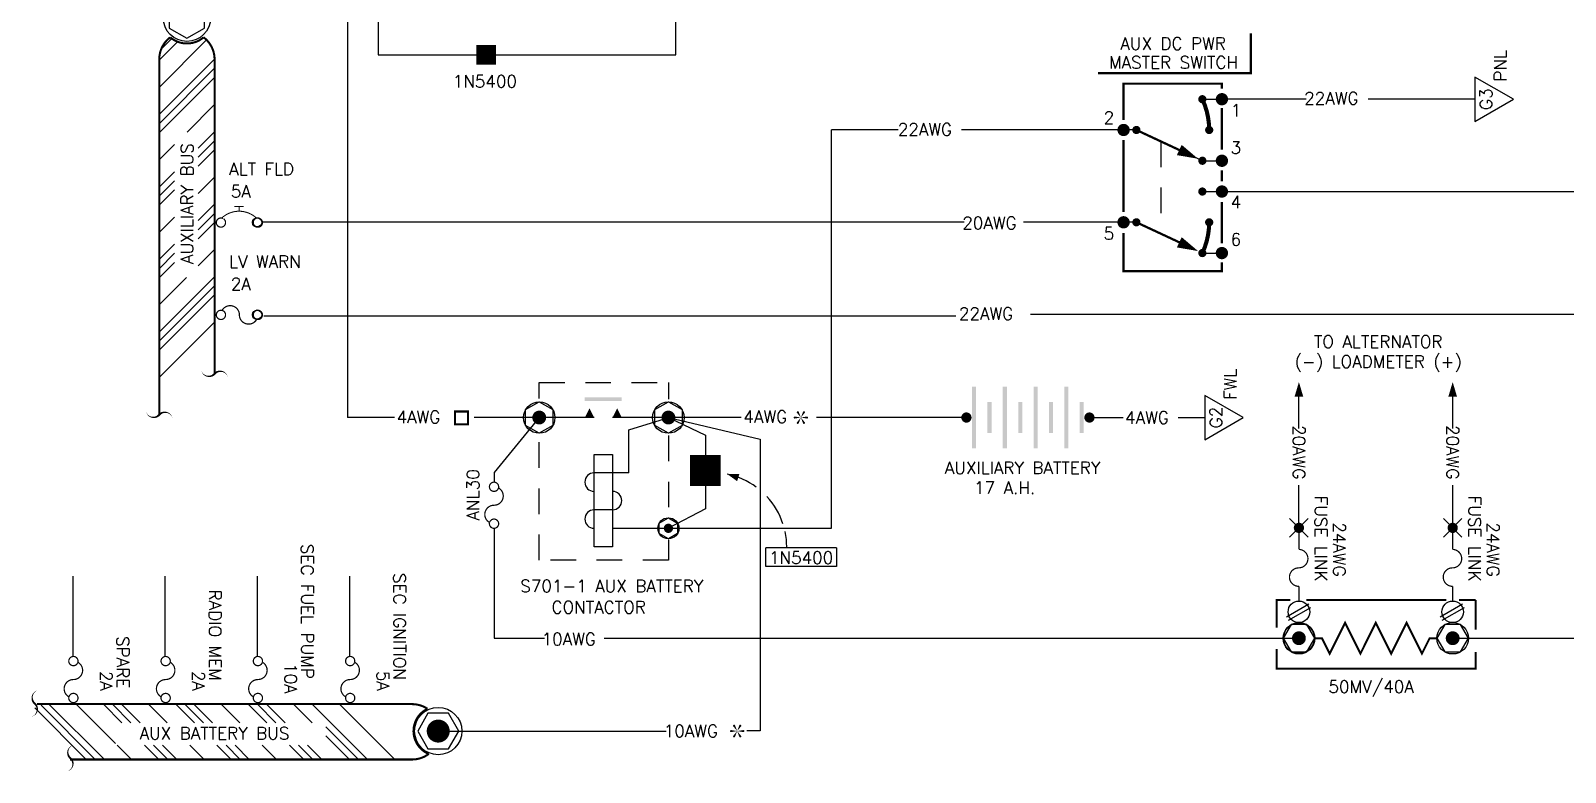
# Model space of a CAD drawing. Extents: x 1 to 15, y -1.3 to 8.4.
# Drawn here: x 1.38 to 8.86, y -1.3 to 2.31 of the extents above; entities that cross this region are included whole.
import ezdxf
from ezdxf.enums import TextEntityAlignment as Align

# ---------------------------------------------------------------- set-up
doc = ezdxf.new("R2010")
doc.units = 0
doc.header["$LTSCALE"] = 0.5
doc.header["$MEASUREMENT"] = 0
doc.linetypes.add('HIDDEN', pattern=[0.375, 0.25, -0.125])
doc.layers.get('0').update_dxf_attribs({"linetype": 'CONTINUOUS'})
doc.styles.get("Standard").update_dxf_attribs({"font": 'ROMANS.shx'})

# ---------------------------------------------------------------- blocks, each defined once
blk = doc.blocks.new('BAT', base_point=(4.05, 6.75))
for centre in [(4.05, 6.75), (4.05, 6.15)]:
    blk.add_circle(centre, 0.02)
for points in [[(4.2, 6.702500000000001), (4.2, 6.7225), (3.9, 6.702500000000001), (3.9, 6.7225)], [(4.125, 6.6275), (4.125, 6.6475), (3.975, 6.6275), (3.975, 6.6475)], [(4.2, 6.5525), (4.2, 6.5725), (3.9, 6.5525), (3.9, 6.5725)], [(4.125, 6.4775), (4.125, 6.4975), (3.975, 6.4775), (3.975, 6.4975)], [(4.2, 6.402500000000001), (4.2, 6.4225), (3.9, 6.402500000000001), (3.9, 6.4225)], [(4.125, 6.327500000000001), (4.125, 6.3475), (3.975, 6.327500000000001), (3.975, 6.3475)], [(4.2, 6.2525), (4.2, 6.2725), (3.9, 6.2525), (3.9, 6.2725)], [(4.125, 6.1775), (4.125, 6.1975), (3.975, 6.1775), (3.975, 6.1975)]]:
    blk.add_trace(points)
blk = doc.blocks.new('DOT')
at = {"color": 7}
blk.add_lwpolyline([(-0.01249999999999929, 0, 0.025, 0.025, 1), (0.01249999999999929, 0, 0.025, 0.025, 1)], format="xyseb", close=True, dxfattribs=at)
blk = doc.blocks.new('STAR')
at = {"color": 7}
for points in [[(-6.661338147750939e-16, 0, 0, 0.01, 0), (-0.03000000000000069, 0, 0, 0, 0)], [(-9.992007221626409e-16, 0, 0, 0.01, 0), (-0.01500000000000112, 0.02598076211353373, 0, 0, 0)], [(-5.551115123125783e-16, -8.881784197001252e-16, 0, 0.01, 0), (-0.01500000000000079, -0.02598076211353373, 0, 0, 0)], [(-6.661338147750939e-16, 8.881784197001252e-16, 0, 0.01, 0), (0.01499999999999946, 0.02598076211353373, 0, 0, 0)], [(-8.881784197001252e-16, 0, 0, 0.01, 0), (0.01499999999999924, -0.02598076211353373, 0, 0, 0)], [(-6.661338147750939e-16, 0, 0, 0.01, 0), (0.02999999999999936, 0, 0, 0, 0)]]:
    blk.add_lwpolyline(points, format="xyseb", dxfattribs=at)
for points in [[(-0.02750000000000075, 0, 0.005, 0.005, 1), (-0.03250000000000064, 0, 0.005, 0.005, 1)], [(-0.01375000000000115, 0.02381569860407229, 0.005, 0.005, 1), (-0.0162500000000011, 0.02814582562299428, 0.005, 0.005, 1)], [(0.01374999999999948, 0.02381569860407318, 0.005, 0.005, 1), (0.01624999999999943, 0.02814582562299517, 0.005, 0.005, 1)], [(0.02749999999999941, 0, 0.005, 0.005, 1), (0.03249999999999931, 0, 0.005, 0.005, 1)], [(-0.01375000000000082, -0.02381569860407318, 0.005, 0.005, 1), (-0.01625000000000076, -0.02814582562299517, 0.005, 0.005, 1)], [(0.01374999999999926, -0.02381569860407229, 0.005, 0.005, 1), (0.01624999999999921, -0.02814582562299428, 0.005, 0.005, 1)]]:
    blk.add_lwpolyline(points, format="xyseb", close=True, dxfattribs=at)
blk = doc.blocks.new('SPLICE')
for p, q in [((-0.04540863766729331, -0.04540863766729331), (0.04540863766729686, 0.04540863766729331)), ((0.04540863766729331, -0.04540863766730041), (-0.04540863766729331, 0.04540863766729331))]:
    blk.add_line(p, q)
blk.add_blockref('DOT', (0, 0))
blk = doc.blocks.new('DIODE')
blk.add_lwpolyline([(0, 0, 0.15, 0.15, 0), (0, -0.02324600182806336, 0, 0.15, 0), (0, -0.1510990118823976, 0.15, 0.15, 0)], format="xyseb")
blk = doc.blocks.new('G2')
blk.add_lwpolyline([(-0.10814064147376, 0), (0, -0.1873050853956357), (0.1081406414737529, 0)], close=True)
blk.add_text('G2', height=0.06).set_placement((0.0003153238489090882, -0.08411461235873219), align=Align.CENTER)
at = {"color": 7}
blk.add_text('FWL', height=0.06, dxfattribs=at).set_placement((0.0866220425819737, -0.1538676987564243))
blk = doc.blocks.new('G3')
blk.add_lwpolyline([(-0.1081406414737565, 0), (3.552713678800501e-15, -0.1873050853956357), (0.1081406414737565, 0)], close=True)
blk.add_text('G3', height=0.06).set_placement((0.0003153238489126409, -0.08411461235873219), align=Align.CENTER)
at = {"color": 7}
blk.add_text('PNL', height=0.06, dxfattribs=at).set_placement((0.08662204258197725, -0.1538676987564243))
blk = doc.blocks.new('CUTOFF')
at = {"color": 7}
blk.add_lwpolyline([(-0.1278728342885813, -0.02914608058412682, 0, 0.02, -0.591879645207404), (0, 0, 0.02, 0, 0.591879645207404), (0.1278728342885955, 0.02914608058414103, 0, 0, 0.591879645207404)], format="xyseb", dxfattribs=at)
blk = doc.blocks.new('ARROWHEAD', base_point=(5.399999999999999, 17.1))
blk.add_lwpolyline([(5.399999999999999, 17.1, 0, 0.075, 0), (5.2875, 17.1, 0.075, 0.075, 0)], format="xyseb")
blk = doc.blocks.new('FUSE')
blk.add_lwpolyline([(0.1404259733037172, -0.03625724772812688, 0.01, 0.01, -729.2147678623838), (0.1406250000000036, -0.03630921887069505, 0.01, 0.01, -0.7745966692415445), (0, 0, 0.01, 0.01, 0.7745966692414826), (-0.1406250000000036, 0.03630921887069505, 0.01, 0.01, 55.55771820439573), (-0.1380376597728556, 0.03554085559310494, 0.01, 0.01, 55.55771820439573)], format="xyseb")

msp = doc.modelspace()

# ---------------------------------------------------------------- linework, layer by layer
at = {"color": 7}
for p, q in [((2.923525256722071, 2.827198844662309), (2.923525256722071, 0.4260154135799938)), ((3.073525256722073, 2.786383610945004), (3.073525256722073, 2.193694610811251)), ((4.526129828448603, 2.193694610811251), (4.526129828448603, 2.779067910328282)), ((3.073525256722073, 2.193694610811251), (4.526129828448603, 2.193694610811251)), ((7.59954933198358, 1.977788672376589), (7.210091278482116, 1.977788672376589)), ((8.423241589593514, 1.977788672376589), (7.901588295688965, 1.977788672376589)), ((5.285180149122409, -0.1139845864199982), (5.285180149122409, 1.827827647928848)), ((5.609847674396176, 1.827827647928848), (5.285180149122409, 1.827827647928848)), ((6.709391638137602, 1.827827647928848), (5.918822576739599, 1.827827647928848)), ((7.196553969029564, 1.527788672376587), (9.689188848203484, 1.527788672376587)), ((2.516144062216723, 0.9216184251134072), (5.89095995971668, 0.9216184251134072)), ((10.00530637400679, 0.9278276479288499), (6.255264321694879, 0.9278276479288499)), ((7.564579808946347, 0.3718873178777722), (7.564579808946347, 0.5441372443635268)), ((8.314579808946347, 0.3718873178777757), (8.314579808946347, 0.5441372443635304)), ((3.153504620367142, 0.4260154135799938), (2.923525256722071, 0.4260154135799938)), ((3.859245051198242, 0.4260154135799938), (3.541376306132149, 0.4260154135799938)), ((3.808361549437739, 0.4260154135799938), (3.58079922424391, 0.4260154135799938)), ((4.29557275976922, 0.3652748991821726), (4.490653892541699, 0.4260154135799938)), ((4.844456124093385, 0.4260154135799938), (4.489245051198241, 0.4260154135799938)), ((4.489245051198241, 0.4260154135799938), (4.669682580852756, 0.3399121279045856)), ((4.489245051198241, 0.4260154135799938), (4.937600738232831, 0.3204871393846136)), ((5.942887994160897, 0.4260154135799938), (5.211614246257389, 0.4260154135799938)), ((6.542887994160898, 0.4260154135799938), (6.707502308686228, 0.4260154135799938)), ((6.976049152720625, 0.4260154135799938), (7.105608218650088, 0.4260154135799938)), ((4.29557275976922, 0.1560154135797207), (4.29557275976922, 0.3652748991821726)), ((4.669682580852756, 0.3399121279045856), (4.669682580852756, -0.01902734627450631)), ((4.937600738232831, 0.3204871393846136), (4.937600738232831, -1.101838415562139)), ((7.564579808946347, -0.1117891439077416), (7.564579808946347, 0.09572739386398776)), ((8.314579808946347, -0.1117891439077381), (8.314579808946347, 0.09572739386399132)), ((4.669682580852756, -0.01902734627450631), (4.489245051198241, -0.1139845864200053)), ((3.638757721127666, -0.1161196011520758), (3.638757721127666, -0.6498640497600414)), ((5.308564883667684, -0.2099288696278858), (4.964269482100877, -0.2099288696278858)), ((4.964269482100877, -0.2999948005329179), (4.964269482100877, -0.2099288696278858)), ((5.308564883667684, -0.2099288696278858), (5.308564883667684, -0.2999948005329179)), ((1.585267699817969, -0.7388197041783657), (1.585267699817969, -0.3472190781645266)), ((2.03526769981797, -0.7388197041783657), (2.03526769981797, -0.3472190781645266)), ((2.48526769981797, -0.7388197041783657), (2.48526769981797, -0.3472190781645266)), ((2.935267699817969, -0.7388197041783657), (2.935267699817969, -0.3472190781645266)), ((5.308564883667684, -0.2999948005329179), (4.964269482100877, -0.2999948005329179)), ((3.638757721127666, -0.6498640497600414), (3.885419426828955, -0.6498640497600414)), ((4.175666719422262, -0.6498640497600414), (7.549583920636712, -0.6498640497600414)), ((8.312790609238993, -0.6498640497600414), (9.259714504929972, -0.6498640497600414)), ((3.366605484028858, -1.102506178961403), (4.47778408606747, -1.102506178961403)), ((4.937600738232831, -1.101838415562139), (4.871190630791713, -1.101838415562139))]:
    msp.add_line(p, q, dxfattribs=at)
at = {"color": 0}
for p, q in [((2.005850732687763, 2.03538653387093), (2.237080581123299, 2.266616382306466)), ((2.005850732687763, 2.167969055343407), (2.095735828739782, 2.257854151395427)), ((2.01533810308838, 2.221650599568183), (2.067113595558277, 2.273426092038078)), ((2.005850732687763, 1.902804012398451), (2.275846241489097, 2.172799521199784)), ((2.005850732687763, 1.858609838574291), (2.275849004687489, 2.128608110574016)), ((2.005850732687763, 1.814415664750133), (2.275849004687489, 2.084413936749859)), ((2.141814435623118, 1.817796846213009), (2.275849004687489, 1.95183141527738)), ((2.196200427220084, 1.739600316337499), (2.275849004687489, 1.819248893804903)), ((2.005850732687763, 1.681833143277655), (2.081088124431226, 1.757070535021117)), ((2.196200427220084, 1.695406142513341), (2.275849004687489, 1.775054719980743)), ((2.196200427220084, 1.651211968689181), (2.275849004687489, 1.730860546156584)), ((2.005850732687763, 1.549250621805178), (2.081088124431226, 1.62448801354864)), ((2.005850732687763, 1.505056447981018), (2.081088124431226, 1.58029383972448)), ((2.196200427220084, 1.518629447216703), (2.275849004687489, 1.598278024684107)), ((2.005850732687763, 1.460862274156859), (2.081088124431226, 1.536099665900321)), ((2.196200427220084, 1.386046925744226), (2.275849004687489, 1.46569550321163)), ((2.005850732687763, 1.328279752684382), (2.081088124431226, 1.403517144427844)), ((2.196200427220084, 1.341852751920066), (2.275849004687489, 1.42150132938747)), ((2.196200427220084, 1.297658578095906), (2.275849004687489, 1.377307155563311)), ((2.005850732687763, 1.195697231211905), (2.081088124431226, 1.270934622955365)), ((2.005850732687763, 1.151503057387745), (2.081088124431226, 1.226740449131206)), ((2.196200427220084, 1.16507605662343), (2.275849004687489, 1.244724634090832)), ((2.005850732687763, 1.107308883563586), (2.081088124431226, 1.182546275307048)), ((2.005850732687763, 0.8421438406186299), (2.275849004687489, 1.112142112618355)), ((2.005850732687763, 0.9747263620911069), (2.139575263605716, 1.108450893009059)), ((2.005850732687763, 0.7979496667944721), (2.275849004687489, 1.067947938794197)), ((2.005850732687763, 0.7537554929703125), (2.275849004687489, 1.023753764970038)), ((2.005850732687763, 0.6211729714978338), (2.275849004687489, 0.8911712434975589)), ((1.46811646159459, -0.9711070429615287), (1.738114733594315, -1.241105314961254)), ((1.600698983067067, -0.9711070429615287), (1.792995264594026, -1.163403324488489)), ((1.733281504539544, -0.9711070429615287), (1.823801152833564, -1.061626691255547)), ((1.777475678363703, -0.9711070429615287), (1.867995326657724, -1.061626691255547)), ((1.821669852187863, -0.9711070429615287), (1.912189500481881, -1.061626691255547)), ((1.954252373660342, -0.9711070429615287), (2.044772021954358, -1.061626691255547)), ((2.086834895132819, -0.9711070429615287), (2.177354543426837, -1.061626691255547)), ((2.131029068956977, -0.9711070429615287), (2.221548717250997, -1.061626691255547)), ((2.175223242781136, -0.9711070429615287), (2.265742891075156, -1.061626691255547)), ((2.307805764253615, -0.9711070429615287), (2.398325412547633, -1.061626691255547)), ((2.440388285726094, -0.9711070429615287), (2.53090793402011, -1.061626691255547)), ((2.484582459550252, -0.9711070429615287), (2.57510210784427, -1.061626691255547)), ((2.528776633374411, -0.9711070429615287), (2.619296281668429, -1.061626691255547)), ((2.661359154846888, -0.9711070429615287), (2.751878803140908, -1.061626691255547)), ((2.752126881223544, -0.9711070429615287), (3.022125153223269, -1.241105314961254)), ((2.884709402696021, -0.9711070429615287), (3.154707674695746, -1.241105314961254)), ((1.398450356418052, -0.9898292854333104), (1.649726385945996, -1.241105314961254)), ((1.429303602204299, -0.9764883573953977), (1.693920559770155, -1.241105314961254)), ((2.817897139194013, -1.081071474756157), (2.97793097939911, -1.241105314961254)), ((1.801304571699386, -1.171712631593846), (1.870697255066792, -1.241105314961254)), ((1.933887093171863, -1.171712631593846), (2.003279776539269, -1.241105314961254)), ((1.978081266996023, -1.171712631593846), (2.047473950363429, -1.241105314961254)), ((2.022275440820183, -1.171712631593846), (2.091668124187589, -1.241105314961254)), ((2.15485796229266, -1.171712631593846), (2.224250645660067, -1.241105314961254)), ((2.287440483765138, -1.171712631593846), (2.356833167132544, -1.241105314961254)), ((2.331634657589298, -1.171712631593846), (2.401027340956702, -1.241105314961254)), ((2.375828831413456, -1.171712631593846), (2.445221514780862, -1.241105314961254)), ((2.508411352885933, -1.171712631593846), (2.57780403625334, -1.241105314961254)), ((2.640993874358411, -1.171712631593846), (2.710386557725817, -1.241105314961254)), ((2.685188048182571, -1.171712631593846), (2.754580731549977, -1.241105314961254)), ((2.729382222006731, -1.171712631593846), (2.798774905374137, -1.241105314961254)), ((2.817897139194013, -1.125265648580317), (2.93373680557495, -1.241105314961254))]:
    msp.add_line(p, q, dxfattribs=at)
for p, q in [((7.093691485806501, 1.977788672376589), (7.18896302927242, 1.977788672376589)), ((6.771931864388518, 1.827827647928848), (6.694391638137601, 1.827827647928848)), ((7.093691485806501, 1.677788672376592), (6.771931864388518, 1.827827647928848)), ((7.093691485806501, 1.677788672376592), (7.18896302927242, 1.677788672376592)), ((7.093691485806501, 1.527788672376587), (7.18896302927242, 1.527788672376587)), ((5.931393823815254, 1.377827647928846), (2.509104861091116, 1.377827647928846)), ((6.709391638137602, 1.377827647928846), (6.221106418073843, 1.377827647928846)), ((6.771931864388518, 1.377827647928846), (6.694391638137601, 1.377827647928846)), ((7.093691485806501, 1.227788672376589), (7.18896302927242, 1.227788672376589)), ((3.859245051198242, 0.4260154135799938), (3.638757721127666, 0.1582233066432002)), ((4.12664006187792, 0.4260154135799938), (3.859245051198242, 0.4260154135799938)), ((4.46815389254172, 0.4260154135799938), (4.216640061877831, 0.4260154135799938)), ((4.12664006187792, 0.2460154135796389), (4.216640061877831, 0.2460154135796389)), ((4.12664006187792, -0.2039845864199163), (4.12664006187792, 0.2460154135796389)), ((4.216640061877831, 0.2460154135796389), (4.216640061877831, -0.2039845864199163)), ((3.638757721127666, 0.1582233066432002), (3.638757721127666, 0.1101532275762436)), ((4.29557275976922, 0.1560154135797207), (4.12664006187792, 0.1560154135797207)), ((4.216640061877831, -0.02398458642009427), (4.12664006187792, -0.02398458642009427)), ((4.216640061877831, -0.1139845864200053), (5.285180149122409, -0.1139845864199982)), ((4.216640061877831, -0.2039845864199163), (4.12664006187792, -0.2039845864199163)), ((7.503315717314605, -0.5450957061688806), (7.612652837667971, -0.4819698903004417)), ((7.513315717314603, -0.562416214244565), (7.622652837667969, -0.4992903983761332)), ((8.253315717314605, -0.5450957061688806), (8.362652837667971, -0.4819698903004417)), ((8.263315717314603, -0.562416214244565), (8.37265283766797, -0.4992903983761332))]:
    msp.add_line(p, q)
at = {"color": 7, "linetype": 'HIDDEN'}
msp.add_line((6.891556681777052, 1.772045679475183), (6.891556681777052, 1.32204567947518), dxfattribs=at)
at = {"color": 7}
for points in [[(2.227406497786744, 2.424840892680916), (2.14084986868763, 2.474814385791437), (2.054293239588509, 2.424840892680916), (2.054293239588509, 2.324893906459875), (2.14084986868763, 2.274920413349347), (2.227406497786744, 2.324893906459875)], [(3.792678247562277, 0.4644477755783116), (3.859245051198242, 0.5028801375766223), (3.925811854834203, 0.4644477755783116), (3.925811854834203, 0.3875830515816761), (3.859245051198242, 0.3491506895833583), (3.792678247562277, 0.3875830515816761)], [(4.422678247562279, 0.4644477755783116), (4.489245051198241, 0.5028801375766223), (4.555811854834202, 0.4644477755783116), (4.555811854834202, 0.3875830515816761), (4.489245051198241, 0.3491506895833583), (4.422678247562279, 0.3875830515816761)], [(4.444867182107599, -0.08836301175446248), (4.489245051198241, -0.06274143708891966), (4.533622920288883, -0.08836301175446248), (4.533622920288883, -0.1396061610855481), (4.489245051198241, -0.1652277357510981), (4.444867182107599, -0.1396061610855481)], [(7.526147446948029, -0.5832972461240837), (7.487715084949718, -0.6498640497600414), (7.526147446948029, -0.7164308533960062), (7.603012170944664, -0.7164308533960062), (7.641444532942982, -0.6498640497600414), (7.603012170944664, -0.5832972461240837)], [(8.276147446948029, -0.5832972461240837), (8.237715084949718, -0.6498640497600414), (8.276147446948029, -0.7164308533960062), (8.353012170944664, -0.7164308533960062), (8.391444532942982, -0.6498640497600414), (8.353012170944664, -0.5832972461240837)], [(3.416578977139386, -1.189062808060521), (3.466552470249907, -1.102506178961407), (3.416578977139386, -1.015949549862286), (3.316631990918344, -1.015949549862286), (3.266658497807816, -1.102506178961407), (3.316631990918344, -1.189062808060521)]]:
    msp.add_lwpolyline(points, close=True, dxfattribs=at)
for points in [[(2.275849004687489, 0.6392413021240608, 0.01, 0.01, 0), (2.275849004687489, 2.171935778670698, 0.01, 0.01, 0.2348332450451764), (2.222353845576995, 2.279554868389607, 0.01, 0.01, -0.3692618295043156), (2.059345891798261, 2.279554868389609, 0.01, 0.01, 0.2348332450451939), (2.005850732687763, 2.171935778670698, 0.01, 0.01, 0), (2.005850732687763, 0.4393121386004546, 0.01, 0.01, 1.361870775146409)], [(2.211912587543198, 0.6538143424161242, 0, 0.01, 0.591879645207404), (2.275849004687489, 0.6392413021240608, 0.01, 0, -0.591879645207404), (2.339785421831786, 0.6246682618319903, 0, 0, -0.591879645207404)], [(7.564579808946347, 0.5992033293671346, 0, 0.042, 0), (7.564579808946347, 0.528302720049985, 0.042, 0.042, 0)], [(8.314579808946347, 0.5992033293671382, 0, 0.042, 0), (8.314579808946347, 0.5283027200499886, 0.042, 0.042, 0)], [(1.941914315543473, 0.453885178892518, 0, 0.01, 0.591879645207404), (2.005850732687763, 0.4393121386004546, 0.01, 0, -0.591879645207404), (2.069787149832061, 0.4247390983083841, 0, 0, -0.591879645207404)], [(1.570201267520118, -1.241105314961254, 0.01, 0.01, 0), (3.239091821613967, -1.241105314961254, 0.01, 0.01, 0.1629412427891178), (3.320370313217558, -1.213895666033907, 0.01, 0.01, -0.6474322707957655), (3.314159412294563, -0.993902687259401, 0.01, 0.01, 0.1484864543589288), (3.239091821613967, -0.9711070429615287, 0.01, 0.01, 0), (1.410217331255359, -0.9711070429615287, 0.01, 0.01, 1)]]:
    msp.add_lwpolyline(points, format="xyseb", dxfattribs=at)
for points in [[(7.329566119377516, 2.299155070231433, 0, 0, 0), (6.584679165994336, 2.299155070231433, 0, 0, 0), (6.584679165994336, 2.104289729466456, 0.01125, 0.01125, 0), (7.329566119377516, 2.104289729466456, 0.01125, 0.01125, 0)], [(7.083691485806503, 1.977788672376589, 0.02, 0.02, 1), (7.103691485806499, 1.977788672376589, 0.02, 0.02, 1)], [(7.17396302927242, 1.977788672376589, 0.03, 0.03, 1), (7.203963029272421, 1.977788672376589, 0.03, 0.03, 1)], [(6.694391638137601, 1.827827647928848, 0.03, 0.03, 1), (6.724391638137602, 1.827827647928848, 0.03, 0.03, 1)], [(6.761931864388528, 1.827827647928848, 0.02, 0.02, 1), (6.781931864388524, 1.827827647928848, 0.02, 0.02, 1)], [(7.116921389344478, 1.827827647928848, 0.02, 0.02, 1), (7.136921389344479, 1.827827647928848, 0.02, 0.02, 1)], [(7.083691485806503, 1.677788672376592, 0.02, 0.02, 1), (7.103691485806499, 1.677788672376592, 0.02, 0.02, 1)], [(7.17396302927242, 1.677788672376592, 0.03, 0.03, 1), (7.203963029272421, 1.677788672376592, 0.03, 0.03, 1)], [(7.083691485806503, 1.527788672376587, 0.02, 0.02, 1), (7.103691485806499, 1.527788672376587, 0.02, 0.02, 1)], [(7.17396302927242, 1.527788672376587, 0.03, 0.03, 1), (7.203963029272421, 1.527788672376587, 0.03, 0.03, 1)], [(6.694391638137601, 1.377827647928846, 0.03, 0.03, 1), (6.724391638137602, 1.377827647928846, 0.03, 0.03, 1)], [(6.761931864388528, 1.377827647928846, 0.02, 0.02, 1), (6.781931864388524, 1.377827647928846, 0.02, 0.02, 1)], [(7.116921382314558, 1.377757000235796, 0.02, 0.02, 1), (7.136921382314558, 1.377757000235796, 0.02, 0.02, 1)], [(7.083691485806503, 1.227788672376589, 0.02, 0.02, 1), (7.103691485806499, 1.227788672376589, 0.02, 0.02, 1)], [(7.17396302927242, 1.227788672376589, 0.03, 0.03, 1), (7.203963029272421, 1.227788672376589, 0.03, 0.03, 1)], [(3.876120051198219, 0.4260154135799938, 0.03374999999996624, 0.03374999999996624, -1), (3.842370051198257, 0.4260154135799938, 0.03374999999996624, 0.03374999999996624, -1)], [(4.506120051198222, 0.4260154135799938, 0.03374999999996624, 0.03374999999996624, -1), (4.47237005119826, 0.4260154135799938, 0.03374999999996624, 0.03374999999996624, -1)], [(4.500495051198227, -0.1139845864200053, 0.0224999999999775, 0.0224999999999775, -1), (4.477995051198254, -0.1139845864200053, 0.0224999999999775, 0.0224999999999775, -1)], [(7.564579808946347, -0.6667390497600261, 0.03374999999996624, 0.03374999999996624, 1), (7.564579808946347, -0.6329890497600639, 0.03374999999996624, 0.03374999999996624, 1)], [(8.314579808946347, -0.6667390497600261, 0.03374999999996624, 0.03374999999996624, 1), (8.314579808946347, -0.6329890497600639, 0.03374999999996624, 0.03374999999996624, 1)]]:
    msp.add_lwpolyline(points, format="xyseb", close=True)
for points in [[(3.648708495914503, 2.193694610811251, 0.096, 0.096, 0), (3.633831054744544, 2.193694610811251, 0, 0.096, 0), (3.552005128309769, 2.193694610811251, 0.096, 0.096, 0)], [(6.709391638137602, 1.876989879066939, 0.0110390673, 0.0110390673, 0), (6.709391638137602, 2.053623660932103, 0.0110390673, 0.0110390673, 0), (7.18896302927242, 2.053623660932103, 0.0110390673, 0.0110390673, 0), (7.18896302927242, 2.028970559496776, 0.0110390673, 0.0110390673, 0)], [(7.126921389344478, 1.827827647928848, 0.02, 0.02, 0.1094674618432523), (7.093691485806506, 1.977788672376572, 0.02, 0.02, 0.1094674618432523)], [(7.18896302927242, 1.935100139231287, 0.0110390673, 0.0110390673, 0), (7.18896302927242, 1.731714228656059, 0.0110390673, 0.0110390673, 0)], [(6.771931864388518, 1.827827647928848, 0.0110390673, 0.0110390673, 0), (7.011181499165586, 1.716263711021518, 0.0110390673, 0.0110390673, 0)], [(6.709391638137602, 1.427752867796378, 0.0110390673, 0.0110390673, 0), (6.709391638137602, 1.778649438788803, 0.0110390673, 0.0110390673, 0)], [(7.072621250119679, 1.68761388463649, 0, 0.05519533649999999, 0), (6.981085703178953, 1.730297611168353, 0.05519533649999999, 0.05519533649999999, 0)], [(7.18896302927242, 1.631138778371606, 0.0110390673, 0.0110390673, 0), (7.18896302927242, 1.577498538219898, 0.0110390673, 0.0110390673, 0)], [(2.480811962734633, 1.398138815102555, 0.005, 0.005, 0.3919273218769209), (2.310390853492917, 1.398663333892691, 0.005, 0.005, 0.3919273218769209)], [(2.372455595905825, 1.454805228343417, 0.005, 0.005, 0), (2.418180853811775, 1.454805228343417, 0.005, 0.005, 0)], [(2.395318224858796, 1.431798012929725, 0.005, 0.005, 0), (2.395318224858796, 1.454805228343417, 0.005, 0.005, 0)], [(7.18896302927242, 1.476923087935446, 0.0110390673, 0.0110390673, 0), (7.18896302927242, 1.275772187366541, 0.0110390673, 0.0110390673, 0)], [(2.318010143895519, 1.395961626017551, 0.006000000000000001, 0.006000000000000001, 39.33880835951041), (2.319932280443117, 1.394723587047578, 0.006000000000000001, 0.006000000000000001, 39.33880835951041)], [(2.498010143895511, 1.395961626017551, 0.006000000000000001, 0.006000000000000001, 39.33880835951041), (2.49993228044311, 1.394723587047578, 0.006000000000000001, 0.006000000000000001, 39.33880835951041)], [(6.771931864388518, 1.377827647928846, 0.0110390673, 0.0110390673, 0), (7.011181499165586, 1.266263711021515, 0.0110390673, 0.0110390673, 0)], [(7.093661635172548, 1.227802591955802, 0.02, 0.02, 0.1094674618432523), (7.126921382314558, 1.377757000235796, 0.02, 0.02, 0.1094674618432523)], [(6.709391638137602, 1.324942407505609, 0.0110390673, 0.0110390673, 0), (6.709391638137602, 1.139368585615151, 0.0110390673, 0.0110390673, 0), (7.18896302927242, 1.139368585615151, 0.0110390673, 0.0110390673, 0), (7.18896302927242, 1.183249295074162, 0.0110390673, 0.0110390673, 0)], [(7.072621250119679, 1.237613884636487, 0, 0.05519533649999999, 0), (6.981085703178953, 1.28029761116835, 0.05519533649999999, 0.05519533649999999, 0)], [(2.318010143895519, 0.9459616260175485, 0.006000000000000001, 0.006000000000000001, 39.33880835951041), (2.319932280443117, 0.9447235870475756, 0.006000000000000001, 0.006000000000000001, 39.33880835951041)], [(2.498010143895511, 0.9459616260175485, 0.006000000000000001, 0.006000000000000001, 39.33880835951041), (2.49993228044311, 0.9447235870475756, 0.006000000000000001, 0.006000000000000001, 39.33880835951041)], [(7.564579808946347, -0.1075298917113754, 0.006, 0.006, 0), (7.564579808946347, -0.2168513601893833, 0.006, 0.006, -0.9880100830911223), (7.563494326744738, -0.3068382663776985, 0.006, 0.006, 1.012135419606843), (7.564579808946347, -0.396825172565987, 0.006, 0.006, 0), (7.564579808946347, -0.4695454444011888, 0.006, 0.006, 0)], [(8.314579808946347, -0.1075298917113718, 0.006, 0.006, 0), (8.314579808946347, -0.2168513601893798, 0.006, 0.006, -0.9880100830911223), (8.313494326744738, -0.306838266377695, 0.006, 0.006, 1.012135419606843), (8.314579808946347, -0.3968251725659835, 0.006, 0.006, 0), (8.314579808946347, -0.4695454444011853, 0.006, 0.006, 0)], [(7.523409934386299, -0.4635498019671553, 0.01, 0.01, 0), (7.456207143477462, -0.4635498019671553, 0.01, 0.01, 0), (7.456207143477462, -0.5982794805493379, 0.01, 0.01, 0)], [(8.283666382210887, -0.4635498019671553, 0.01, 0.01, 0), (7.601530986845047, -0.4635498019671553, 0.01, 0.01, 0)], [(8.42627125614178, -0.4635498019671553, 0.01, 0.01, 0), (8.345628007481201, -0.4635498019671553, 0.01, 0.01, 0)], [(8.42627125614178, -0.6077567954402605, 0.01, 0.01, 0), (8.42627125614178, -0.4635498019671553, 0.01, 0.01, 0)], [(7.639579808946349, -0.6498640497600414, 0.01, 0.01, 0), (7.677079808946351, -0.6498640497600414, 0.01, 0.01, 0), (7.714579808946345, -0.7248640497600443, 0.01, 0.01, 0), (7.789579808946348, -0.5748640497600457, 0.01, 0.01, 0), (7.864579808946351, -0.7248640497600443, 0.01, 0.01, 0), (7.939579808946347, -0.5748640497600457, 0.01, 0.01, 0), (8.01457980894635, -0.7248640497600443, 0.01, 0.01, 0), (8.089579808946345, -0.5748640497600457, 0.01, 0.01, 0), (8.164579808946348, -0.7248640497600443, 0.01, 0.01, 0), (8.20207980894635, -0.6498640497600414, 0.01, 0.01, 0), (8.23957980894635, -0.6498640497600414, 0.01, 0.01, 0)], [(7.456207143477462, -0.7025299443495365, 0.01, 0.01, 0), (7.456207143477462, -0.7982264150656357, 0.01, 0.01, 0), (8.42627125614178, -0.7982264150656357, 0.01, 0.01, 0), (8.42627125614178, -0.7167459166859311, 0.01, 0.01, 0)]]:
    msp.add_lwpolyline(points, format="xyseb")
at = {"color": 5, "linetype": 'HIDDEN'}
for points in [[(3.859245051198242, 0.5187803341432202), (3.859245051198242, 0.5967686369305669), (4.489113425490475, 0.5967686369305669)], [(4.489245051198241, 0.5967686369305669), (4.489245051198241, 0.5155281100335829)], [(4.489245051198241, -0.1707345083870093), (4.489245051198241, -0.269550926435822), (3.859245051198242, -0.269550926435822), (3.859245051198242, 0.3350296719485018)], [(4.489245051198241, 0.3382818960581462), (4.489245051198241, -0.05921335841740483)]]:
    msp.add_lwpolyline(points, dxfattribs=at)
at = {"color": 7}
for points in [[(3.511252286709675, 0.4555195666212475, 0.01, 0.01, 0), (3.448138475806177, 0.4555195666212475, 0.01, 0.01, 0), (3.448138475806177, 0.3924057557177489, 0.01, 0.01, 0), (3.511252286709675, 0.3924057557177489, 0.01, 0.01, 0)], [(3.366605484028858, -1.074506178961401, 0.05599999999999999, 0.05599999999999999, 1), (3.366605484028858, -1.130506178961405, 0.05599999999999999, 0.05599999999999999, 1)]]:
    msp.add_lwpolyline(points, format="xyseb", close=True, dxfattribs=at)
for centre, radius in [((2.14084986868763, 2.374867399570388), 0.1154088387988257), ((3.859245051198242, 0.4260154135799938), 0.07686472399663248), ((4.489245051198241, 0.4260154135799938), 0.07686472399663248), ((4.489245051198241, -0.1139845864200053), 0.05124314933108796), ((7.564579808946347, -0.6498640497600414), 0.07686472399663248), ((8.314579808946347, -0.6498640497600414), 0.07686472399663248), ((3.366605484028859, -1.102506178961405), 0.1154088387988257)]:
    msp.add_circle(centre, radius, dxfattribs=at)
for centre, radius in [((2.483609737595083, 1.377827647928846), 0.02249999999999979), ((2.483833114197024, 1.376451181480134), 0.02249999999999979), ((2.483609737595083, 0.9278276479288499), 0.02249999999999979), ((2.483833114197024, 0.9264511814801315), 0.02249999999999979), ((7.564579808946347, -0.5212718717574214), 0.05251966598422797), ((8.314579808946347, -0.5212718717574214), 0.05251966598422797), ((7.564579808946347, -0.6498640497600414), 0.07499999999999973)]:
    msp.add_circle(centre, radius)
for centre, radius, start, end in [((4.12664006187792, 0.1110154135797687), 0.04499999999995458, 90, 270), ((4.216640061877831, 0.0210154135798577), 0.04499999999995511, 270, 90), ((4.12664006187792, -0.06898458642005334), 0.04499999999995458, 90, 270)]:
    msp.add_arc(centre, radius, start, end)
for start, end in [(53.63048668465295, 78.19701904376647), (18.19322835654236, 42.64441233273321), (359.4807595274972, 12.27340541376801)]:
    msp.add_arc((4.701869702082844, -0.2066249723295677), 0.3645747439213477, start, end, dxfattribs=at)
for points in [[(4.126640061877923, 0.4260154135799938), (4.104140061877944, 0.4710154135799529), (4.081640061877968, 0.4260154135799938)], [(4.216640061877831, 0.4260154135799938), (4.23914006187781, 0.4710154135799529), (4.261640061877786, 0.4260154135799938)]]:
    msp.add_solid(points)
msp.add_trace([(4.261640061877786, 0.525015413579891), (4.261640061877786, 0.5070154135799116), (4.081640061877968, 0.525015413579891), (4.081640061877968, 0.5070154135799116)])

# ---------------------------------------------------------------- block references
for name, p, rotation in [('G3', (8.423241589593514, 1.977788672376589), 90), ('G2', (7.105608218650088, 0.4260154135799938), 90), ('BAT', (5.942887994160904, 0.4260154135799938), 90), ('DOT', (5.942887994160904, 0.4260154135799938), 90), ('DOT', (6.542887994160905, 0.4260154135799938), 90), ('SPLICE', (7.564579808946347, -0.1117891439077416), 270), ('SPLICE', (8.314579808946347, -0.1117891439077381), 270)]:
    msp.add_blockref(name, p, dxfattribs=dict(at, rotation=rotation))
at = {"color": 7, "xscale": 0.6, "yscale": 0.6, "zscale": 0.6}
msp.add_blockref('FUSE', (2.396803335520579, 0.9264511814801297), dxfattribs=at)
at = {"color": 7}
for name, p in [('STAR', (5.13544614498157, 0.4260154135799938)), ('DIODE', (4.669682580852756, 0.2430854751591278)), ('STAR', (4.824732468998612, -1.102506178961403))]:
    msp.add_blockref(name, p, dxfattribs=at)
for name, p, xscale, yscale, zscale, rotation in [('ARROWHEAD', (4.776442364786452, 0.1502414759148843), 0.5, 0.5, 0.5, 162.7304417232053), ('FUSE', (3.638757721127671, -0.001505030808787583), 0.6, 0.6, 0.6, 90), ('FUSE', (1.587142769695371, -0.851241437228133), 0.6, 0.6, 0.6, 270), ('FUSE', (2.037142769695372, -0.851241437228133), 0.6, 0.6, 0.6, 270), ('FUSE', (2.487142769695372, -0.851241437228133), 0.6, 0.6, 0.6, 270), ('FUSE', (2.937142769695371, -0.851241437228133), 0.6, 0.6, 0.6, 270), ('CUTOFF', (1.39848033076026, -0.9681509772609342), -0.5, 0.5, 0.5, 90), ('CUTOFF', (1.572319828309984, -1.234478230314552), -0.5, 0.5, 0.5, 90)]:
    msp.add_blockref(name, p, dxfattribs=dict(at, xscale=xscale, yscale=yscale, zscale=zscale, rotation=rotation))

# ---------------------------------------------------------------- texts
for s, height, p in [('AUX DC PWR', 0.05999999999994002, (6.95075122702252, 2.219198103125184)), ('MASTER SWITCH', 0.05999999999994002, (6.952891008508443, 2.127126112700151)), ('1N5400', 0.06, (3.594117380877692, 2.034874163051628)), ('TO ALTERNATOR', 0.06, (7.951477874385159, 0.765881486223555)), ('(-) LOADMETER (+)', 0.06, (7.951477874385159, 0.6687386290806989)), ('1N5400', 0.06, (5.136455436941254, -0.2873777740252185)), ('50MV/40A', 0.06, (7.916660268277772, -0.915561880575658))]:
    msp.add_text(s, height=height, dxfattribs=at).set_placement(p, align=Align.CENTER)
for s, height, p in [('1', 0.06, (7.257059590490313, 1.893959016889879)), ('2', 0.06, (6.637843774574291, 1.857486212872543)), ('3', 0.06, (7.257059590490313, 1.711594996803206)), ('4', 0.06, (7.257059590490313, 1.446277586782066)), ('5', 0.06, (6.637843774574291, 1.293329128472002)), ('6', 0.06, (7.257059590490313, 1.263913566695392)), ('AUX BATTERY BUS', 0.05999999999994002, (2.275283091110323, -1.143056358151359))]:
    msp.add_text(s, height=height).set_placement(p, align=Align.CENTER)
for s, height, p in [('22AWG', 0.05999961599994003, (7.590303082105249, 1.95253339916244)), ('22AWG', 0.05999961599994003, (5.608139247608007, 1.800305498639026)), ('ALT FLD', 0.06, (2.346566544570171, 1.607693684268994)), ('5A', 0.06, (2.354955330344657, 1.498732837262891)), ('20AWG', 0.05999961599994003, (5.922713516387601, 1.344096275823595)), ('LV WARN', 0.06, (2.346566544570171, 1.156332306983436)), ('2A', 0.06, (2.354955330344657, 1.047371459977334)), ('22AWG', 0.05999961599994003, (5.906139870167562, 0.9026939112081438)), ('4AWG', 0.05999999999994, (3.163370718004535, 0.3984505695428071)), ('4AWG', 0.05999999999994, (4.855102256225953, 0.3996631201450418)), ('4AWG', 0.05999999999994, (6.716717678244306, 0.3961295322813898)), ('S701-1 AUX BATTERY', 0.05999999999994, (3.767073573527502, -0.4256345888420823)), ('CONTACTOR', 0.05999999999994, (3.919099215770258, -0.5284917316991153)), ('10AWG', 0.05999999999994, (3.870592175122246, -0.6842176356935576)), ('10AWG', 0.05999999999994, (4.466321882143549, -1.131938165699115))]:
    msp.add_text(s, height=height).set_placement(p)
msp.add_text('AUXILIARY BUS', height=0.05999999999994002, rotation=90).set_placement((2.171826161134964, 1.469369748106533), align=Align.CENTER)
for s, height, rotation, p in [('20AWG', 0.05999999999994, 270, (7.534511254000435, 0.3890969505009503)), ('20AWG', 0.05999999999994, 270, (8.284511254000435, 0.3890969505009538)), ('ANL30', 0.05999999999994, 90, (3.566422063239352, -0.07534596152914941)), ('FUSE LINK', 0.05999999999994, 270, (7.642469428303471, 0.04449642302750423)), ('FUSE LINK', 0.05999999999994, 270, (8.392469428303471, 0.04449642302750778)), ('24AWG', 0.05999999999994, 270, (7.731946313846709, -0.0850901838367557)), ('24AWG', 0.05999999999994, 270, (8.48194631384671, -0.08509018383675215)), ('SEC FUEL PUMP', 0.06, 270, (2.69861187412295, -0.1902633327071641)), ('SEC IGNITION', 0.06, 270, (3.148611874122949, -0.3321412413841192)), ('RADIO MEM', 0.06, 270, (2.24861187412295, -0.4131345106844801)), ('SPARE', 0.06, 270, (1.79861187412295, -0.639765748988476)), ('2A', 0.06, 270, (1.717066207049319, -0.8091200954995188)), ('2A', 0.06, 270, (2.16706620704932, -0.8091200954995188)), ('10A', 0.06, 270, (2.61706620704932, -0.7714473046888355)), ('5A', 0.06, 270, (3.067066207049319, -0.8091200954995188))]:
    msp.add_text(s, height=height, rotation=rotation).set_placement(p)
for s, p in [('AUXILIARY BATTERY', (5.837398580039929, 0.1507807569254966)), ('17 A.H.', (5.980269245243504, 0.05363789978264055))]:
    msp.add_text(s, height=0.06, dxfattribs=at).set_placement(p)

doc.saveas('drawing.dxf')
